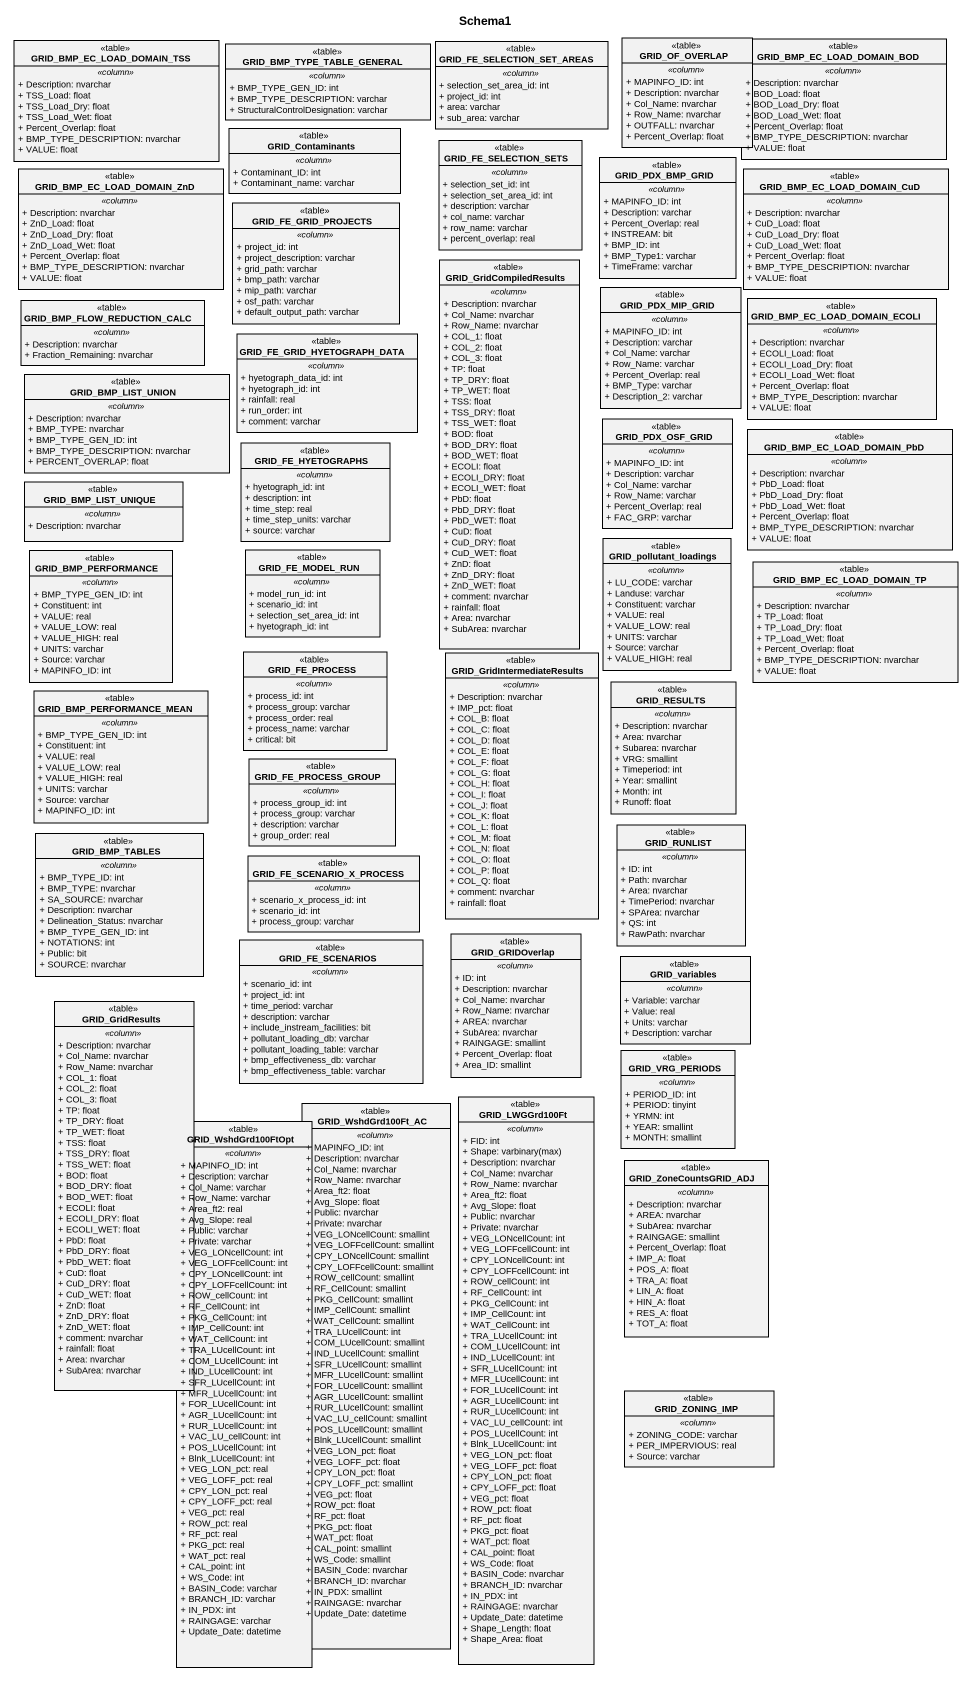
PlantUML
@startuml
title Schema1
hide circle
hide empty members
skinparam classAttributeIconSize 0
class GRID_BMP_EC_LOAD_DOMAIN_TSS <<table>> {
  .. <<column>> ..
  + Description: nvarchar
  + TSS_Load: float
  + TSS_Load_Dry: float
  + TSS_Load_Wet: float
  + Percent_Overlap: float
  + BMP_TYPE_DESCRIPTION: nvarchar
  + VALUE: float
}
class GRID_BMP_TYPE_TABLE_GENERAL <<table>> {
  .. <<column>> ..
  + BMP_TYPE_GEN_ID: int
  + BMP_TYPE_DESCRIPTION: varchar
  + StructuralControlDesignation: varchar
}
class GRID_FE_SELECTION_SET_AREAS <<table>> {
  .. <<column>> ..
  + selection_set_area_id: int
  + project_id: int
  + area: varchar
  + sub_area: varchar
}
class GRID_OF_OVERLAP <<table>> {
  .. <<column>> ..
  + MAPINFO_ID: int
  + Description: nvarchar
  + Col_Name: nvarchar
  + Row_Name: nvarchar
  + OUTFALL: nvarchar
  + Percent_Overlap: float
}
class GRID_BMP_EC_LOAD_DOMAIN_BOD <<table>> {
  .. <<column>> ..
  + Description: nvarchar
  + BOD_Load: float
  + BOD_Load_Dry: float
  + BOD_Load_Wet: float
  + Percent_Overlap: float
  + BMP_TYPE_DESCRIPTION: nvarchar
  + VALUE: float
}
class GRID_Contaminants <<table>> {
  .. <<column>> ..
  + Contaminant_ID: int
  + Contaminant_name: varchar
}
class GRID_FE_SELECTION_SETS <<table>> {
  .. <<column>> ..
  + selection_set_id: int
  + selection_set_area_id: int
  + description: varchar
  + col_name: varchar
  + row_name: varchar
  + percent_overlap: real
}
class GRID_PDX_BMP_GRID <<table>> {
  .. <<column>> ..
  + MAPINFO_ID: int
  + Description: varchar
  + Percent_Overlap: real
  + INSTREAM: bit
  + BMP_ID: int
  + BMP_Type1: varchar
  + TimeFrame: varchar
}
class GRID_BMP_EC_LOAD_DOMAIN_ZnD <<table>> {
  .. <<column>> ..
  + Description: nvarchar
  + ZnD_Load: float
  + ZnD_Load_Dry: float
  + ZnD_Load_Wet: float
  + Percent_Overlap: float
  + BMP_TYPE_DESCRIPTION: nvarchar
  + VALUE: float
}
class GRID_BMP_EC_LOAD_DOMAIN_CuD <<table>> {
  .. <<column>> ..
  + Description: nvarchar
  + CuD_Load: float
  + CuD_Load_Dry: float
  + CuD_Load_Wet: float
  + Percent_Overlap: float
  + BMP_TYPE_DESCRIPTION: nvarchar
  + VALUE: float
}
class GRID_FE_GRID_PROJECTS <<table>> {
  .. <<column>> ..
  + project_id: int
  + project_description: varchar
  + grid_path: varchar
  + bmp_path: varchar
  + mip_path: varchar
  + osf_path: varchar
  + default_output_path: varchar
}
class GRID_GridCompiledResults <<table>> {
  .. <<column>> ..
  + Description: nvarchar
  + Col_Name: nvarchar
  + Row_Name: nvarchar
  + COL_1: float
  + COL_2: float
  + COL_3: float
  + TP: float
  + TP_DRY: float
  + TP_WET: float
  + TSS: float
  + TSS_DRY: float
  + TSS_WET: float
  + BOD: float
  + BOD_DRY: float
  + BOD_WET: float
  + ECOLI: float
  + ECOLI_DRY: float
  + ECOLI_WET: float
  + PbD: float
  + PbD_DRY: float
  + PbD_WET: float
  + CuD: float
  + CuD_DRY: float
  + CuD_WET: float
  + ZnD: float
  + ZnD_DRY: float
  + ZnD_WET: float
  + comment: nvarchar
  + rainfall: float
  + Area: nvarchar
  + SubArea: nvarchar
}
class GRID_BMP_FLOW_REDUCTION_CALC <<table>> {
  .. <<column>> ..
  + Description: nvarchar
  + Fraction_Remaining: nvarchar
}
class GRID_PDX_MIP_GRID <<table>> {
  .. <<column>> ..
  + MAPINFO_ID: int
  + Description: varchar
  + Col_Name: varchar
  + Row_Name: varchar
  + Percent_Overlap: real
  + BMP_Type: varchar
  + Description_2: varchar
}
class "GRID_BMP_EC_LOAD_DOMAIN_ECOLI" as GRID_BMP_EC_LOAD_DOMAIN <<table>> {
  .. <<column>> ..
  + Description: nvarchar
  + ECOLI_Load: float
  + ECOLI_Load_Dry: float
  + ECOLI_Load_Wet: float
  + Percent_Overlap: float
  + BMP_TYPE_Description: nvarchar
  + VALUE: float
}
class GRID_FE_GRID_HYETOGRAPH_DATA <<table>> {
  .. <<column>> ..
  + hyetograph_data_id: int
  + hyetograph_id: int
  + rainfall: real
  + run_order: int
  + comment: varchar
}
class GRID_BMP_LIST_UNION <<table>> {
  .. <<column>> ..
  + Description: nvarchar
  + BMP_TYPE: nvarchar
  + BMP_TYPE_GEN_ID: int
  + BMP_TYPE_DESCRIPTION: nvarchar
  + PERCENT_OVERLAP: float
}
class GRID_PDX_OSF_GRID <<table>> {
  .. <<column>> ..
  + MAPINFO_ID: int
  + Description: varchar
  + Col_Name: varchar
  + Row_Name: varchar
  + Percent_Overlap: real
  + FAC_GRP: varchar
}
class GRID_BMP_EC_LOAD_DOMAIN_PbD <<table>> {
  .. <<column>> ..
  + Description: nvarchar
  + PbD_Load: float
  + PbD_Load_Dry: float
  + PbD_Load_Wet: float
  + Percent_Overlap: float
  + BMP_TYPE_DESCRIPTION: nvarchar
  + VALUE: float
}
class GRID_FE_HYETOGRAPHS <<table>> {
  .. <<column>> ..
  + hyetograph_id: int
  + description: int
  + time_step: real
  + time_step_units: varchar
  + source: varchar
}
class GRID_BMP_LIST_UNIQUE <<table>> {
  .. <<column>> ..
  + Description: nvarchar
}
class GRID_pollutant_loadings <<table>> {
  .. <<column>> ..
  + LU_CODE: varchar
  + Landuse: varchar
  + Constituent: varchar
  + VALUE: real
  + VALUE_LOW: real
  + UNITS: varchar
  + Source: varchar
  + VALUE_HIGH: real
}
class GRID_BMP_PERFORMANCE <<table>> {
  .. <<column>> ..
  + BMP_TYPE_GEN_ID: int
  + Constituent: int
  + VALUE: real
  + VALUE_LOW: real
  + VALUE_HIGH: real
  + UNITS: varchar
  + Source: varchar
  + MAPINFO_ID: int
}
class GRID_FE_MODEL_RUN <<table>> {
  .. <<column>> ..
  + model_run_id: int
  + scenario_id: int
  + selection_set_area_id: int
  + hyetograph_id: int
}
class GRID_BMP_EC_LOAD_DOMAIN_TP <<table>> {
  .. <<column>> ..
  + Description: nvarchar
  + TP_Load: float
  + TP_Load_Dry: float
  + TP_Load_Wet: float
  + Percent_Overlap: float
  + BMP_TYPE_DESCRIPTION: nvarchar
  + VALUE: float
}
class GRID_FE_PROCESS <<table>> {
  .. <<column>> ..
  + process_id: int
  + process_group: varchar
  + process_order: real
  + process_name: varchar
  + critical: bit
}
class GRID_GridIntermediateResults <<table>> {
  .. <<column>> ..
  + Description: nvarchar
  + IMP_pct: float
  + COL_B: float
  + COL_C: float
  + COL_D: float
  + COL_E: float
  + COL_F: float
  + COL_G: float
  + COL_H: float
  + COL_I: float
  + COL_J: float
  + COL_K: float
  + COL_L: float
  + COL_M: float
  + COL_N: float
  + COL_O: float
  + COL_P: float
  + COL_Q: float
  + comment: nvarchar
  + rainfall: float
}
class GRID_BMP_PERFORMANCE_MEAN <<table>> {
  .. <<column>> ..
  + BMP_TYPE_GEN_ID: int
  + Constituent: int
  + VALUE: real
  + VALUE_LOW: real
  + VALUE_HIGH: real
  + UNITS: varchar
  + Source: varchar
  + MAPINFO_ID: int
}
class GRID_RESULTS <<table>> {
  .. <<column>> ..
  + Description: nvarchar
  + Area: nvarchar
  + Subarea: nvarchar
  + VRG: smallint
  + Timeperiod: int
  + Year: smallint
  + Month: int
  + Runoff: float
}
class GRID_FE_PROCESS_GROUP <<table>> {
  .. <<column>> ..
  + process_group_id: int
  + process_group: varchar
  + description: varchar
  + group_order: real
}
class GRID_BMP_TABLES <<table>> {
  .. <<column>> ..
  + BMP_TYPE_ID: int
  + BMP_TYPE: nvarchar
  + SA_SOURCE: nvarchar
  + Description: nvarchar
  + Delineation_Status: nvarchar
  + BMP_TYPE_GEN_ID: int
  + NOTATIONS: int
  + Public: bit
  + SOURCE: nvarchar
}
class GRID_FE_SCENARIO_X_PROCESS <<table>> {
  .. <<column>> ..
  + scenario_x_process_id: int
  + scenario_id: int
  + process_group: varchar
}
class GRID_RUNLIST <<table>> {
  .. <<column>> ..
  + ID: int
  + Path: nvarchar
  + Area: nvarchar
  + TimePeriod: nvarchar
  + SPArea: nvarchar
  + QS: int
  + RawPath: nvarchar
}
class GRID_GRIDOverlap <<table>> {
  .. <<column>> ..
  + ID: int
  + Description: nvarchar
  + Col_Name: nvarchar
  + Row_Name: nvarchar
  + AREA: nvarchar
  + SubArea: nvarchar
  + RAINGAGE: smallint
  + Percent_Overlap: float
  + Area_ID: smallint
}
class GRID_FE_SCENARIOS <<table>> {
  .. <<column>> ..
  + scenario_id: int
  + project_id: int
  + time_period: varchar
  + description: varchar
  + include_instream_facilities: bit
  + pollutant_loading_db: varchar
  + pollutant_loading_table: varchar
  + bmp_effectiveness_db: varchar
  + bmp_effectiveness_table: varchar
}
class GRID_variables <<table>> {
  .. <<column>> ..
  + Variable: varchar
  + Value: real
  + Units: varchar
  + Description: varchar
}
class GRID_GridResults <<table>> {
  .. <<column>> ..
  + Description: nvarchar
  + Col_Name: nvarchar
  + Row_Name: nvarchar
  + COL_1: float
  + COL_2: float
  + COL_3: float
  + TP: float
  + TP_DRY: float
  + TP_WET: float
  + TSS: float
  + TSS_DRY: float
  + TSS_WET: float
  + BOD: float
  + BOD_DRY: float
  + BOD_WET: float
  + ECOLI: float
  + ECOLI_DRY: float
  + ECOLI_WET: float
  + PbD: float
  + PbD_DRY: float
  + PbD_WET: float
  + CuD: float
  + CuD_DRY: float
  + CuD_WET: float
  + ZnD: float
  + ZnD_DRY: float
  + ZnD_WET: float
  + comment: nvarchar
  + rainfall: float
  + Area: nvarchar
  + SubArea: nvarchar
}
class GRID_VRG_PERIODS <<table>> {
  .. <<column>> ..
  + PERIOD_ID: int
  + PERIOD: tinyint
  + YRMN: int
  + YEAR: smallint
  + MONTH: smallint
}
class GRID_WshdGrd100FtOpt <<table>> {
  .. <<column>> ..
  + MAPINFO_ID: int
  + Description: varchar
  + Col_Name: varchar
  + Row_Name: varchar
  + Area_ft2: real
  + Avg_Slope: real
  + Public: varchar
  + Private: varchar
  + VEG_LONcellCount: int
  + VEG_LOFFcellCount: int
  + CPY_LONcellCount: int
  + CPY_LOFFcellCount: int
  + ROW_cellCount: int
  + RF_CellCount: int
  + PKG_CellCount: int
  + IMP_CellCount: int
  + WAT_CellCount: int
  + TRA_LUcellCount: int
  + COM_LUcellCount: int
  + IND_LUcellCount: int
  + SFR_LUcellCount: int
  + MFR_LUcellCount: int
  + FOR_LUcellCount: int
  + AGR_LUcellCount: int
  + RUR_LUcellCount: int
  + VAC_LU_cellCount: int
  + POS_LUcellCount: int
  + Blnk_LUcellCount: int
  + VEG_LON_pct: real
  + VEG_LOFF_pct: real
  + CPY_LON_pct: real
  + CPY_LOFF_pct: real
  + VEG_pct: real
  + ROW_pct: real
  + RF_pct: real
  + PKG_pct: real
  + WAT_pct: real
  + CAL_point: int
  + WS_Code: int
  + BASIN_Code: varchar
  + BRANCH_ID: varchar
  + IN_PDX: int
  + RAINGAGE: varchar
  + Update_Date: datetime
}
class GRID_WshdGrd100Ft_AC <<table>> {
  .. <<column>> ..
  + MAPINFO_ID: int
  + Description: nvarchar
  + Col_Name: nvarchar
  + Row_Name: nvarchar
  + Area_ft2: float
  + Avg_Slope: float
  + Public: nvarchar
  + Private: nvarchar
  + VEG_LONcellCount: smallint
  + VEG_LOFFcellCount: smallint
  + CPY_LONcellCount: smallint
  + CPY_LOFFcellCount: smallint
  + ROW_cellCount: smallint
  + RF_CellCount: smallint
  + PKG_CellCount: smallint
  + IMP_CellCount: smallint
  + WAT_CellCount: smallint
  + TRA_LUcellCount: int
  + COM_LUcellCount: smallint
  + IND_LUcellCount: smallint
  + SFR_LUcellCount: smallint
  + MFR_LUcellCount: smallint
  + FOR_LUcellCount: smallint
  + AGR_LUcellCount: smallint
  + RUR_LUcellCount: smallint
  + VAC_LU_cellCount: smallint
  + POS_LUcellCount: smallint
  + Blnk_LUcellCount: smallint
  + VEG_LON_pct: float
  + VEG_LOFF_pct: float
  + CPY_LON_pct: float
  + CPY_LOFF_pct: smallint
  + VEG_pct: float
  + ROW_pct: float
  + RF_pct: float
  + PKG_pct: float
  + WAT_pct: float
  + CAL_point: smallint
  + WS_Code: smallint
  + BASIN_Code: nvarchar
  + BRANCH_ID: nvarchar
  + IN_PDX: smallint
  + RAINGAGE: nvarchar
  + Update_Date: datetime
}
class GRID_LWGGrd100Ft <<table>> {
  .. <<column>> ..
  + FID: int
  {field} + Shape: varbinary(max)
  + Description: nvarchar
  + Col_Name: nvarchar
  + Row_Name: nvarchar
  + Area_ft2: float
  + Avg_Slope: float
  + Public: nvarchar
  + Private: nvarchar
  + VEG_LONcellCount: int
  + VEG_LOFFcellCount: int
  + CPY_LONcellCount: int
  + CPY_LOFFcellCount: int
  + ROW_cellCount: int
  + RF_CellCount: int
  + PKG_CellCount: int
  + IMP_CellCount: int
  + WAT_CellCount: int
  + TRA_LUcellCount: int
  + COM_LUcellCount: int
  + IND_LUcellCount: int
  + SFR_LUcellCount: int
  + MFR_LUcellCount: int
  + FOR_LUcellCount: int
  + AGR_LUcellCount: int
  + RUR_LUcellCount: int
  + VAC_LU_cellCount: int
  + POS_LUcellCount: int
  + Blnk_LUcellCount: int
  + VEG_LON_pct: float
  + VEG_LOFF_pct: float
  + CPY_LON_pct: float
  + CPY_LOFF_pct: float
  + VEG_pct: float
  + ROW_pct: float
  + RF_pct: float
  + PKG_pct: float
  + WAT_pct: float
  + CAL_point: float
  + WS_Code: float
  + BASIN_Code: nvarchar
  + BRANCH_ID: nvarchar
  + IN_PDX: int
  + RAINGAGE: nvarchar
  + Update_Date: datetime
  + Shape_Length: float
  + Shape_Area: float
}
class GRID_ZoneCountsGRID_ADJ <<table>> {
  .. <<column>> ..
  + Description: nvarchar
  + AREA: nvarchar
  + SubArea: nvarchar
  + RAINGAGE: smallint
  + Percent_Overlap: float
  + IMP_A: float
  + POS_A: float
  + TRA_A: float
  + LIN_A: float
  + HIN_A: float
  + RES_A: float
  + TOT_A: float
}
class GRID_ZONING_IMP <<table>> {
  .. <<column>> ..
  + ZONING_CODE: varchar
  + PER_IMPERVIOUS: real
  + Source: varchar
}
@enduml
